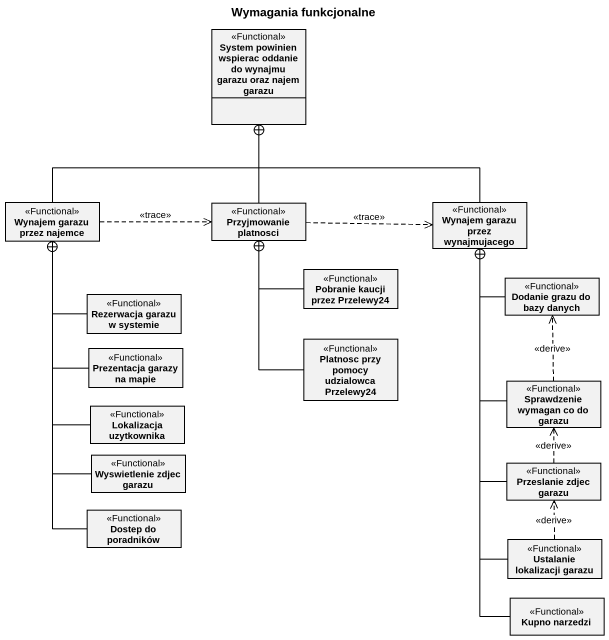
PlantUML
@startuml
title Wymagania funkcjonalne
hide circle
hide empty members
class "System powinien wspierac oddanie do wynajmu garazu oraz najem garazu" as System_powinien_wspierac <<Functional>>
class "Wynajem garazu przez najemce" as Wynajem_garazu_przez_najemce <<Functional>>
class "Przyjmowanie platnosci" as Przyjmowanie_platnosci <<Functional>>
class "Wynajem garazu przez wynajmujacego" as Wynajem_garazu_przez <<Functional>>
class "Pobranie kaucji przez Przelewy24" as Pobranie_kaucji_przez <<Functional>>
class "Dodanie grazu do bazy danych" as Dodanie_grazu_do_bazy_danych <<Functional>>
class "Rezerwacja garazu w systemie" as Rezerwacja_garazu_w_systemie <<Functional>>
class "Prezentacja garazy na mapie" as Prezentacja_garazy_na_mapie <<Functional>>
class "Platnosc przy pomocy udzialowca Przelewy24" as Platnosc_przy_pomocy <<Functional>>
class "Lokalizacja uzytkownika" as Lokalizacja_uzytkownika <<Functional>>
class "Sprawdzenie wymagan co do garazu" as Sprawdzenie_wymagan_co_do <<Functional>>
class "Wyswietlenie zdjec garazu" as Wyswietlenie_zdjec_garazu <<Functional>>
class "Przeslanie zdjec garazu" as Przeslanie_zdjec_garazu <<Functional>>
class "Dostep do poradników" as Dostep_do_poradników <<Functional>>
class "Ustalanie lokalizacji garazu" as Ustalanie_lokalizacji_garazu <<Functional>>
class "Kupno narzedzi" as Kupno_narzedzi <<Functional>>
Wynajem_garazu_przez_najemce -up-+ System_powinien_wspierac
Wynajem_garazu_przez_najemce .right.> Przyjmowanie_platnosci : <<trace>>
Przyjmowanie_platnosci -up-+ System_powinien_wspierac
Przyjmowanie_platnosci .right.> Wynajem_garazu_przez : <<trace>>
Wynajem_garazu_przez -up-+ System_powinien_wspierac
Pobranie_kaucji_przez -up-+ Przyjmowanie_platnosci
Dodanie_grazu_do_bazy_danych -up-+ Wynajem_garazu_przez
Rezerwacja_garazu_w_systemie -up-+ Wynajem_garazu_przez_najemce
Prezentacja_garazy_na_mapie -up-+ Wynajem_garazu_przez_najemce
Platnosc_przy_pomocy -up-+ Przyjmowanie_platnosci
Lokalizacja_uzytkownika -up-+ Wynajem_garazu_przez_najemce
Sprawdzenie_wymagan_co_do -up-+ Wynajem_garazu_przez
Sprawdzenie_wymagan_co_do .up.> Dodanie_grazu_do_bazy_danych : <<derive>>
Wyswietlenie_zdjec_garazu -up-+ Wynajem_garazu_przez_najemce
Przeslanie_zdjec_garazu -up-+ Wynajem_garazu_przez
Przeslanie_zdjec_garazu .up.> Sprawdzenie_wymagan_co_do : <<derive>>
Dostep_do_poradników -up-+ Wynajem_garazu_przez_najemce
Ustalanie_lokalizacji_garazu -up-+ Wynajem_garazu_przez
Ustalanie_lokalizacji_garazu .up.> Przeslanie_zdjec_garazu : <<derive>>
Kupno_narzedzi -up-+ Wynajem_garazu_przez
@enduml
